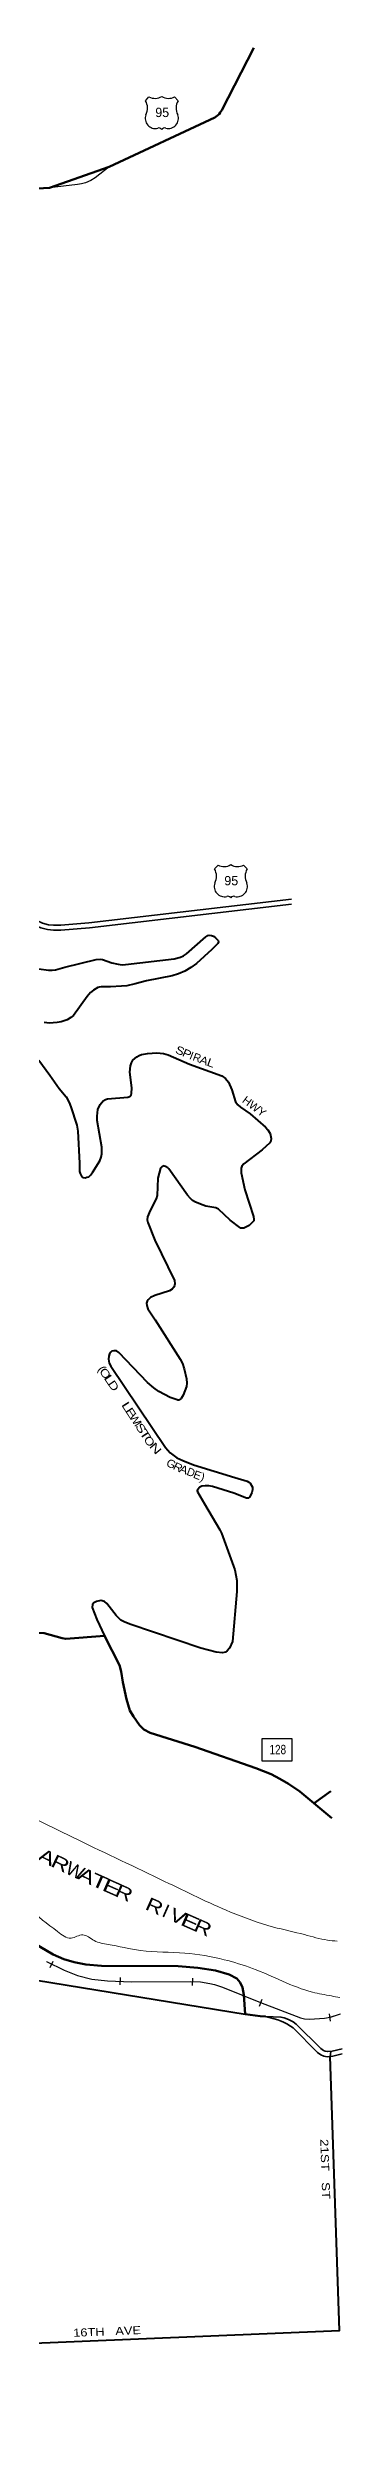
# Model space of a CAD drawing. Header units: feet. Extents: x 757852 to 1040949, y -536576 to -344549.
# Drawn here: x 1007275 to 1011687, y -380682 to -344933 of the extents above; entities that cross this region are included whole.
import ezdxf
from ezdxf.enums import TextEntityAlignment as Align

# ---------------------------------------------------------------- set-up
doc = ezdxf.new("R2010")
doc.units = ezdxf.units.FT
doc.header["$LTSCALE"] = 70
for name, color, linetype, lineweight in [('16', 7, 'Continuous', 25), ('17', 7, 'Continuous', 25), ('20', 7, 'Continuous', 70), ('23', 7, 'Continuous', 70), ('26', 7, 'Continuous', 40), ('29', 7, 'Continuous', 25), ('34', 7, 'Continuous', 13), ('39', 7, 'Continuous', 13)]:
    doc.layers.add(name, color=color, linetype=linetype, lineweight=lineweight)
doc.layers.add('27', color=7, linetype='Continuous')
doc.layers.add('41', color=7, linetype='Continuous')

msp = doc.modelspace()

# ---------------------------------------------------------------- linework, layer by layer
at = {"layer": '16'}
for p, q in [((1008740.39, -345728.07), (1008791.7, -345669.31)), ((1008983.46, -345663.34), (1008983.18, -345663.54)), ((1009175.55, -345669.22), (1009226.94, -345728.07)), ((1009774.47, -357249.79), (1009825.78, -357191.03)), ((1010017.54, -357185.06), (1010017.26, -357185.26)), ((1010209.63, -357190.94), (1010261.02, -357249.79))]:
    msp.add_line(p, q, dxfattribs=at)
for centre, radius, start, end in [((1008882.78, -345511.65), 182.07, 239.97227, 303.45418), ((1009084.56, -345512.15), 181.52, 236.33975, 300.08743), ((1009084.55, -345511.65), 182.07, 236.54582, 236.59441), ((1008886.6, -345993.6), 151.42, 159.09177, 283.81923), ((1008547.41, -345838.7), 222.05, 332.97043, 29.75871), ((1009080.72, -345993.6), 151.42, 256.18077, 20.90823), ((1009419.91, -345838.7), 222.05, 150.24129, 207.02957), ((1009920.68, -357515.32), 151.42, 159.09177, 283.81923), ((1009581.49, -357360.42), 222.05, 332.97043, 29.75871), ((1009916.86, -357033.37), 182.07, 239.97227, 303.45418), ((1010118.64, -357033.87), 181.52, 236.33975, 300.08743), ((1010118.63, -357033.37), 182.07, 236.54582, 236.59441), ((1010114.8, -357515.32), 151.42, 256.18077, 20.90823), ((1010453.99, -357360.42), 222.05, 150.24129, 207.02957)]:
    msp.add_arc(centre, radius, start, end, dxfattribs=at)
for centre, major_axis, start_param, end_param in [((1008941.94, -346192.42), (-19.56, 51.67), 4.95877769, 6.28318531), ((1009025.39, -346192.42), (19.56, 51.67), 0, 1.32637542), ((1009976.02, -357714.14), (-19.56, 51.67), 4.95877769, 6.28318531), ((1010059.47, -357714.14), (19.56, 51.67), 0, 1.32637542)]:
    msp.add_ellipse(centre, major_axis=major_axis, ratio=0.929097, start_param=start_param, end_param=end_param, dxfattribs=at)
at = {"layer": '17'}
msp.add_lwpolyline([(1010481.63, -370625.1), (1010937.92, -370625.1), (1010937.92, -370294.87), (1010481.63, -370294.87)], close=True, dxfattribs=at)
at = {"layer": '20'}
msp.add_line((1007299.99, -347033.34), (1008195.15, -346718.5), dxfattribs=at)
at = {"layer": '20', "lineweight": 35}
msp.add_line((1011504.11, -375058.86), (1011514.44, -374987.26), dxfattribs=at)
at = {"layer": '20'}
for points in [[(1010361.73, -344933.07), (1009881.12, -345871.79), (1009859.39, -345904.77), (1009840.63, -345929.8), (1009817.7, -345952.74), (1009780.41, -345979.97), (1008195.15, -346718.5)], [(1007299.99, -347033.34), (1006238.1, -347095.72), (1006192.42, -347108.69), (1006165.13, -347122.83), (1006033.31, -347214.91), (1004942.15, -347971.73), (1004899.67, -347994.68), (1004855.89, -348011.36), (1004785.19, -348025.56), (1004404.37, -348063.16), (1004232.53, -348088.53), (1004163.73, -348103.13), (1004098.83, -348124.25), (1004013.63, -348161.53), (1003955.25, -348194.9), (1003881.82, -348242.57), (1003654.79, -348417.59), (1002832.6, -349158.87), (1002150.02, -349923.38), (1001477.47, -350910.87)], [(1007076.61, -373367.61), (1007356.79, -373528.65), (1007515.24, -373599.57), (1007671.93, -373646.36), (1007844.65, -373678.83), (1008080.09, -373698.33), (1009228.86, -373706.03), (1009520.9, -373728.89), (1009790.41, -373772.7), (1009992.09, -373829.01), (1010108.48, -373892.24), (1010158.88, -373949.98), (1010193.73, -374026.04), (1010211.76, -374136.06), (1010232.19, -374425.06)], [(1010232.19, -374425.06), (1010457.36, -374457.44), (1010537.18, -374460.56)]]:
    msp.add_lwpolyline(points, dxfattribs=at)
at = {"layer": '20', "lineweight": 35}
for points in [[(1005943.93, -357431.28), (1006396.24, -357718.55), (1007077.45, -358092.85), (1007172.08, -358135.47), (1007272.15, -358160.5), (1007359.71, -358168.84), (1007472.35, -358167.42), (1007899.5, -358132.21), (1010927.53, -357778.72)], [(1005979.82, -357365.23), (1006434.44, -357653.96), (1007110.96, -358025.69), (1007196.77, -358064.34), (1007284.88, -358086.37), (1007362.8, -358093.8), (1007468.79, -358092.46), (1007892.07, -358057.57), (1010924.22, -357703.6)], [(1010537.18, -374460.56), (1010768.02, -374469.95), (1010818.06, -374480.38), (1010882.69, -374505.41), (1010951.49, -374540.88), (1010997.8, -374573.05), (1011366.41, -374941.37), (1011404.24, -374969.13), (1011433.13, -374981), (1011464.4, -374987.26), (1011535.39, -374980.59), (1011683.69, -374946.52)], [(1010537.18, -374460.56), (1010724.24, -374511.67), (1010770.11, -374530.45), (1010806.41, -374545.31), (1010854.82, -374567.91), (1010912.75, -374605.29), (1010949.52, -374630.83), (1011317.44, -374998.46), (1011367.26, -375035.02), (1011411.32, -375053.12), (1011460.46, -375062.96), (1011547.35, -375054.8), (1011687.05, -375022.71)]]:
    msp.add_lwpolyline(points, dxfattribs=at)
at = {"layer": '23'}
msp.add_line((1011264.83, -371262.99), (1011513.36, -371079.41), dxfattribs=at)
for points in [[(1008127.59, -368749.04), (1007546.48, -368798.07), (1007489.5, -368787.9), (1007219.29, -368712.95), (1007062.17, -368706.43), (1006975.23, -368693.78), (1006643.45, -368584.41), (1006612.46, -368581.15), (1006545.74, -368581.15), (1006412.87, -368604.63), (1006142.26, -368686.62), (1005217.9, -368990.89), (1005119.7, -369031.69), (1004943, -369121.32), (1003601.88, -369862.83), (1003566.48, -369876.44), (1003514.35, -369882.69), (1003470.57, -369880.61), (1003441.32, -369872.52), (1003235.76, -369805.34), (1003003.56, -369740.86), (1002931.34, -369729.58), (1002694.08, -369731.93)], [(1008127.59, -368749.04), (1008350.72, -369190.05), (1008376.25, -369286.16), (1008402.13, -369445.76), (1008455.48, -369703.32), (1008505.51, -369870.18), (1008559.49, -369963.31), (1008651.46, -370091.27), (1008714, -370158.02), (1008807.63, -370208.05), (1009476.76, -370413.77), (1010391.41, -370735.56), (1010619.58, -370825.48), (1010753.01, -370896.39), (1010882.62, -370971.71), (1011049.06, -371084.12), (1011531.17, -371483.77)]]:
    msp.add_lwpolyline(points, dxfattribs=at)
at = {"layer": '26'}
for points in [[(1006997.64, -358725.78), (1007288.72, -358767.44), (1007341.61, -358769.07), (1007393.72, -358762.81), (1007530.56, -358724.69), (1008002.51, -358610.55), (1008061.3, -358605.34), (1008094.25, -358610.55), (1008234.22, -358659.59), (1008331.92, -358679.39), (1008388.21, -358685.64), (1008438.26, -358684.57), (1009167.31, -358598.46), (1009261.78, -358570.92), (1009307.64, -358552.15), (1009353.61, -358521.46), (1009644.13, -358265.73), (1009674.58, -358249.71), (1009695.43, -358245.54), (1009727.92, -358246.68), (1009757.97, -358260.14), (1009789.24, -358281), (1009827.16, -358321.64), (1009833.03, -358345.66), (1009822.6, -358368.6), (1009731.55, -358459.82), (1009501.65, -358667.12), (1009416.06, -358729.44), (1009330.58, -358781.58), (1009232.59, -358825.39), (1009138.3, -358855), (1008754.7, -358926.9), (1008585.39, -358973.12), (1008461.2, -359000.59), (1008381.5, -359008.49), (1008217.05, -359018)], [(1008217.05, -359018), (1008073.41, -359017.28), (1008046.31, -359021.45), (1008024.22, -359029.16), (1007958.75, -359067.34), (1007917.05, -359104.88), (1007866.05, -359161.5), (1007661.06, -359446.39), (1007623.09, -359480.32), (1007564.71, -359513.69), (1007475.48, -359543.49), (1007414.6, -359555.41), (1007354.14, -359559.58), (1007302.02, -359561.67), (1007220.43, -359554.51)], [(1007139.42, -360118.57), (1007305.09, -360344.23), (1007445.05, -360541.1)], [(1007445.05, -360541.1), (1007550.13, -360669.22), (1007595.3, -360752.46), (1007621.02, -360817.31), (1007708.59, -361090.55), (1007723.38, -361182.52), (1007748.72, -361664.49), (1007752.37, -361789.29), (1007762.31, -361818.93), (1007783.64, -361866.46), (1007802.41, -361878.98), (1007834.93, -361880.75), (1007858.7, -361874.81), (1007889.97, -361866.46), (1007917.07, -361843.52), (1007946.83, -361804.36), (1008055.13, -361627.51), (1008075.52, -361574.45), (1008085.95, -361524.39), (1008085.94, -361421.2), (1008015.06, -361023.81), (1008015.04, -360958.94), (1008027.57, -360856.94), (1008060.93, -360780.27), (1008106.79, -360729.71), (1008138.06, -360706.76), (1008170.61, -360697.93), (1008475.44, -360673.08), (1008490.4, -360669.22), (1008509.16, -360658.79), (1008523.75, -360640.02), (1008532.1, -360619.16), (1008532.81, -360534.24), (1008506.22, -360297.77), (1008513.33, -360202), (1008527.92, -360156.12), (1008552.11, -360119.09), (1008609.23, -360066.43), (1008644.67, -360047.66), (1008681.73, -360032.02), (1008767.68, -360018.45), (1008909.45, -360008.03), (1009011.11, -360018.38), (1009078.32, -360039.31), (1009319.34, -360144.3), (1009399.28, -360176.22)], [(1009399.28, -360176.22), (1009885.15, -360352.18), (1009939.69, -360391.98), (1009981.06, -360448.13), (1010030.33, -360563.82), (1010087.38, -360742.22), (1010122.85, -360787.9), (1010160.35, -360823.57), (1010306.76, -360924.25), (1010539.1, -361121.26), (1010571.08, -361161.47), (1010604.44, -361219.87), (1010621.12, -361294.96), (1010616.95, -361328.33), (1010601.85, -361356.46), (1010485, -361463.19), (1010212.99, -361674), (1010181.2, -361707.94), (1010170.78, -361739.23), (1010170.78, -361770.51), (1010173.48, -361806.17), (1010228.92, -362061.74), (1010355.98, -362463.67), (1010364.67, -362508.88), (1010364.15, -362518.78), (1010360.51, -362527.65), (1010347.99, -362544.34), (1010322.99, -362567.08)], [(1010322.99, -362567.08), (1010303.17, -362587.09), (1010290.36, -362596.76), (1010210.39, -362636.11), (1010197.37, -362638.71), (1010181.2, -362638.2), (1010168.7, -362635.58), (1010154.77, -362629.72), (1010007.89, -362516.2), (1009831.01, -362351.44), (1009793.95, -362334.19), (1009644.39, -362307.73), (1009602.14, -362294.56), (1009489.34, -362246.82), (1009445.78, -362221.56), (1009414.5, -362194.45), (1009366.86, -362140.49), (1009089.26, -361746), (1009074.71, -361734.33), (1009039.23, -361710.54), (1009003.78, -361704.29), (1008981.65, -361719.51), (1008966.26, -361737.66), (1008925.37, -361888.5), (1008912.05, -362146.47), (1008898.31, -362199.29), (1008808.01, -362373.5), (1008770.28, -362465.59), (1008764.03, -362513.57), (1008772.17, -362551.82), (1008880.2, -362815.59), (1009171.52, -363422.96), (1009178.91, -363470.95), (1009174.74, -363498.06), (1009164.31, -363523.09), (1009141.38, -363552.29), (1009096.65, -363578.52), (1008877.85, -363646.61), (1008811.97, -363679.53), (1008778.61, -363710.81), (1008762.28, -363733.18), (1008753.6, -363760.87), (1008757.77, -363796.33), (1008774.5, -363849.44), (1008883.01, -364014.61), (1009258.06, -364600.92), (1009291.5, -364668.19), (1009320.69, -364749.54), (1009351.24, -364899.42), (1009356.13, -364960.2), (1009351.96, -365014.43), (1009305.58, -365140.46), (1009274.82, -365193.81), (1009256.05, -365208.4), (1009245.9, -365215), (1009222.69, -365214.66), (1009212.27, -365212.58), (1009109.73, -365175.54), (1008941.24, -365087.43), (1008864.1, -365031.12), (1008771.77, -364950.07), (1008341.29, -364500.52), (1008303.27, -364478.38), (1008263.65, -364476.29), (1008235.97, -364480.1), (1008217.79, -364495.07), (1008199.17, -364519.63), (1008188.6, -364557.64), (1008186.51, -364603.53), (1008196.94, -364659.84), (1008217.93, -364706.08), (1009038.05, -365924.51), (1009108.03, -366005.18), (1009210.55, -366079.37), (1009299.83, -366121.99), (1009459.89, -366189.27), (1010076, -366374.46)], [(1010076, -366374.46), (1010263.04, -366430.68), (1010288.07, -366445.29), (1010306.83, -366461.98), (1010342.27, -366522.46), (1010344.35, -366562.09), (1010333.52, -366601.03), (1010304.74, -366664.29), (1010275.55, -366685.15), (1010252.03, -366684.39), (1010060.32, -366610.68), (1009740.97, -366511.31), (1009687.62, -366503.68), (1009633.41, -366501.6), (1009585.46, -366507.86), (1009554.19, -366522.46), (1009516.66, -366560), (1009514.58, -366578.77), (1009518.65, -366593.61), (1009623.57, -366770.97), (1009852.87, -367163.25), (1009877.35, -367212.87), (1010077.54, -367762.92), (1010106.69, -367922.04), (1010109.24, -368085.73), (1010041.73, -368838.57), (1009998.27, -368935.74), (1009964.27, -368978.12), (1009935.73, -368998.31), (1009894.03, -369006.66), (1009798.05, -368998.08), (1009568.52, -368935.77), (1008503.63, -368575.02), (1008417.94, -368543.61), (1008372.07, -368514.41), (1008299.92, -368447.42), (1008159.41, -368268.29), (1008127.48, -368238.23), (1008071.85, -368222.4), (1008006.74, -368236.46), (1007967.61, -368255.77), (1007946.76, -368280.8), (1007941.61, -368327.29), (1008012.38, -368505.87), (1008127.59, -368749.04)], [(1003628.78, -373451.75), (1003823.46, -373402.07), (1003942.02, -373230.89), (1004004.84, -373177.76), (1004040.28, -373161.07), (1004107.73, -373140.53), (1004171.63, -373125.61), (1004285.79, -373114.12), (1005171.83, -373086.84), (1005205.29, -373091.16), (1005244.91, -373105.77), (1005349.33, -373157.02), (1006289.35, -373681.12), (1006343.69, -373704.42), (1006442.11, -373734.07), (1006986.31, -373877.81), (1007108.29, -373913.74), (1010232.19, -374425.06)], [(1003204.53, -380646.84), (1003426.87, -380677.21), (1003497.74, -380681.75), (1003558.2, -380679.65), (1004159.14, -380568.85), (1004269.18, -380535.74), (1004315.05, -380512.78), (1004353.19, -380483.52), (1004584.87, -380213.78), (1004923.28, -379779.32), (1004967.65, -379738.91), (1005013.52, -379711.79), (1005092.36, -379670.74), (1005739.09, -379440.62), (1005795.62, -379426.59), (1005887.13, -379415.59), (1005994.06, -379407.5), (1006706.91, -379374.27), (1011645.52, -379169.61), (1011504.11, -375058.86)]]:
    msp.add_lwpolyline(points, dxfattribs=at)
at = {"layer": '29'}
msp.add_lwpolyline([(1008195.15, -346718.5), (1007985.16, -346885.06), (1007919.34, -346925.53), (1007839.23, -346958.06), (1007778.77, -346974.75), (1007720.33, -346984.87), (1007299.99, -347033.34)], dxfattribs=at)
at = {"layer": '34', "lineweight": 25}
for p, q in [((1007309.45, -373727.55), (1007357.88, -373628.1)), ((1008359.96, -373987.16), (1008364.12, -373876.63)), ((1009445.18, -373994.24), (1009449.96, -373883.73)), ((1010445.21, -374303.11), (1010484.7, -374199.79)), ((1011511.95, -374529.25), (1011496.44, -374419.74))]:
    msp.add_line(p, q, dxfattribs=at)
at = {"layer": '34'}
msp.add_lwpolyline([(1007255.22, -373638.73), (1007521.43, -373768.37), (1007722.24, -373847.32), (1007934.9, -373901.55), (1008172.58, -373926.58), (1008529.25, -373939.99), (1009416.15, -373936.82), (1009565.31, -373943.27), (1009702.91, -373964.13), (1009773.8, -373980.81), (1009893.91, -374022.55), (1010461.31, -374251.99), (1011058.84, -374480.36), (1011120.65, -374498.11), (1011195.71, -374502.28), (1011419.07, -374485.74), (1011508.44, -374473.08), (1011660.66, -374423.62)], dxfattribs=at)
at = {"layer": '34', "lineweight": 25}
msp.add_lwpolyline([(1007255.75, -373637.77), (1007521.87, -373767.36), (1007722.58, -373846.27), (1007935.09, -373900.46), (1008172.66, -373925.48), (1008529.27, -373938.89), (1009416.17, -373935.72), (1009565.42, -373942.17), (1009703.12, -373963.05), (1009774.11, -373979.75), (1009894.3, -374021.52), (1010461.71, -374250.97), (1011059.19, -374479.32), (1011120.83, -374497.02), (1011195.7, -374501.18), (1011418.95, -374484.65), (1011508.19, -374472), (1011660.32, -374422.57)], dxfattribs=at)
at = {"layer": '39'}
for points in [[(1001626.82, -369886), (1001906.15, -369914.69), (1002057.39, -369925.44), (1002302.05, -370017.39), (1002668.49, -370195.58), (1002789.45, -370203.38), (1002882.42, -370159.86), (1003215.94, -370429.75), (1003515.64, -370598.22), (1004304.65, -370781.6), (1004861.35, -370993.31), (1005203.81, -371120.03), (1005552.13, -371129.86), (1005918.01, -371068.64), (1006556, -371247.3), (1007718.57, -371807.8), (1009026.3, -372433.59), (1010012.29, -372893.69), (1010655.95, -373118.42), (1011120.66, -373232.78), (1011465.55, -373315.15), (1011610.49, -373331.06)], [(1003017.94, -378429.05), (1003066.43, -378032.15), (1003240.18, -377605.52), (1003319.22, -377117.85), (1003343.6, -376284.04), (1003385.42, -375095.51), (1003335.44, -374095.32), (1003229.59, -373219.84), (1003126.75, -372652.08), (1003112.9, -372266.27), (1003227.72, -372046.94), (1003546.09, -371894.85), (1004468.33, -371699.3), (1004820.24, -371753.26), (1005235.86, -371788.88), (1005645.45, -371768.37), (1006046.99, -371748.15), (1006360.76, -371916.13), (1006551.37, -372183.02), (1006999.32, -372839.18), (1007422.1, -373186.4), (1007624.72, -373283.86), (1007799.99, -373235.42), (1007972.04, -373321.89), (1008179.25, -373378.95), (1008665.26, -373470.42), (1009330.41, -373509.29), (1009919.31, -373609.21), (1010342.33, -373739.12), (1010791.7, -373930.47), (1011242.14, -374095.64), (1011523.75, -374152.08), (1011650.44, -374177.92)]]:
    msp.add_spline(points, degree=3, dxfattribs=at)

# ---------------------------------------------------------------- texts
at = {"layer": '16'}
for p in [(1008990.01, -345973.85), (1010024.09, -357495.57)]:
    msp.add_text('95', height=140, dxfattribs=at).set_placement(p, align=Align.CENTER)
at = {"layer": '17', "width": 0.8}
msp.add_text('128', height=140, dxfattribs=at).set_placement((1010720.96, -370526.62), align=Align.CENTER)
at = {"layer": '27'}
for s, rotation, width, p in [('S', 336.462, 1.2, (1009233.09, -360030.37)), ('P', 336.462, 1.2, (1009337.48, -360075.85)), ('A', 340.092, 1.15, (1009596.04, -360179.14)), ('L', 340.092, 1.25, (1009699.23, -360215.18)), ('(', 303.944, 1.2, (1008036.69, -364776.49)), ('O', 303.944, 1.3, (1008086.02, -364849.77)), ('L', 303.944, 1.65, (1008148.53, -364942.65)), ('D', 303.944, 1.35, (1008210.53, -365034.76)), ('L', 302.944, 1.6, (1008410.21, -365345.96)), ('E', 302.944, 1.4, (1008470.33, -365438.75)), ('W', 302.944, 1.1, (1008533.03, -365535.48)), ('S', 302.944, 1.4, (1008620.38, -365670.27)), ('T', 302.944, 1.6, (1008683.34, -365767.42)), ('O', 302.944, 1.25, (1008747.05, -365865.74)), ('N', 309.941, 1.5, (1008844.73, -365979.56)), ('G', 333.201, 1.1, (1009098.26, -366225.43)), ('R', 333.201, 1.15, (1009199.45, -366276.56)), ('A', 339.27, 1.15, (1009292.38, -366313.95)), ('E)', 339.27, 1.05, (1009522.49, -366407.21))]:
    msp.add_text(s, height=120, rotation=rotation, dxfattribs=dict(at, width=width)).set_placement(p, align=Align.CENTER)
for s, rotation, p in [('I', 338.233, (1009408.13, -360104.8)), ('R', 340.092, (1009491.83, -360135.71)), ('I', 302.944, (1008578.76, -365606.06)), ('D', 339.27, (1009400.2, -366354.76))]:
    msp.add_text(s, height=120, rotation=rotation, dxfattribs=at).set_placement(p, align=Align.CENTER)
for s, rotation, width, p in [('HWY', 322.985, 1.05, (1010176.56, -360741.26)), ('21ST   ST', 271.97, 1.25, (1011356.69, -376299.82)), ('16TH   AVE', 2.373, 1.2, (1007658.35, -379264.78))]:
    msp.add_text(s, height=120, rotation=rotation, dxfattribs=dict(at, width=width)).set_placement(p)
at = {"layer": '41'}
for s, rotation, width, p in [('A', 334.256, 1.35, (1007219.38, -372158.96)), ('R', 334.256, 1.35, (1007422.27, -372256.8)), ('W', 334.256, 1.05, (1007643.13, -372362.63)), ('A', 334.677, 1.35, (1007817.56, -372441.77)), ('T', 336.153, 1.55, (1008011.88, -372530.67)), ('E', 336.153, 1.5, (1008196.77, -372615.46)), ('R', 336.153, 1.3, (1008379.63, -372697.81)), ('R', 336.153, 1.3, (1008834.8, -372897.36)), ('I', 336.153, 1.05, (1009005.13, -372968.1)), ('V', 336.153, 1.3, (1009183.49, -373051.96)), ('E', 336.153, 1.5, (1009369.47, -373133.83)), ('R', 336.153, 1.3, (1009561.07, -373218.52))]:
    msp.add_text(s, height=200, rotation=rotation, dxfattribs=dict(at, width=width)).set_placement(p, align=Align.CENTER)

doc.saveas('drawing.dxf')
